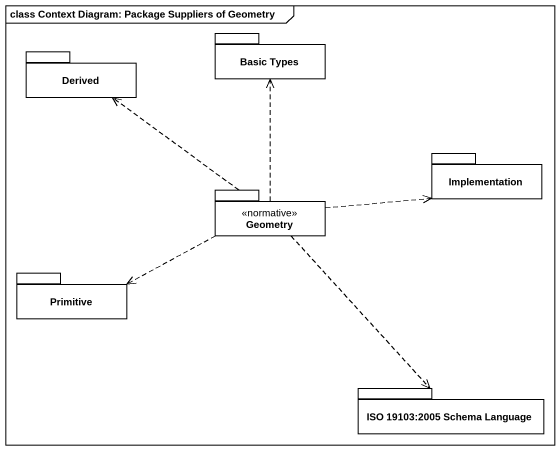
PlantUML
@startuml
mainframe class Context Diagram: Package Suppliers of Geometry
package Derived {
}
package "Basic Types" as Basic_Types {
}
package Implementation {
}
package Geometry <<normative>> {
}
package Primitive {
}
package "ISO 19103:2005 Schema Language" as ISO_19103_2005_Schema {
}
Geometry .up.> Derived
Geometry .up.> Basic_Types
Geometry .right.> Implementation
Geometry .left.> Primitive
Geometry ..> ISO_19103_2005_Schema
@enduml
